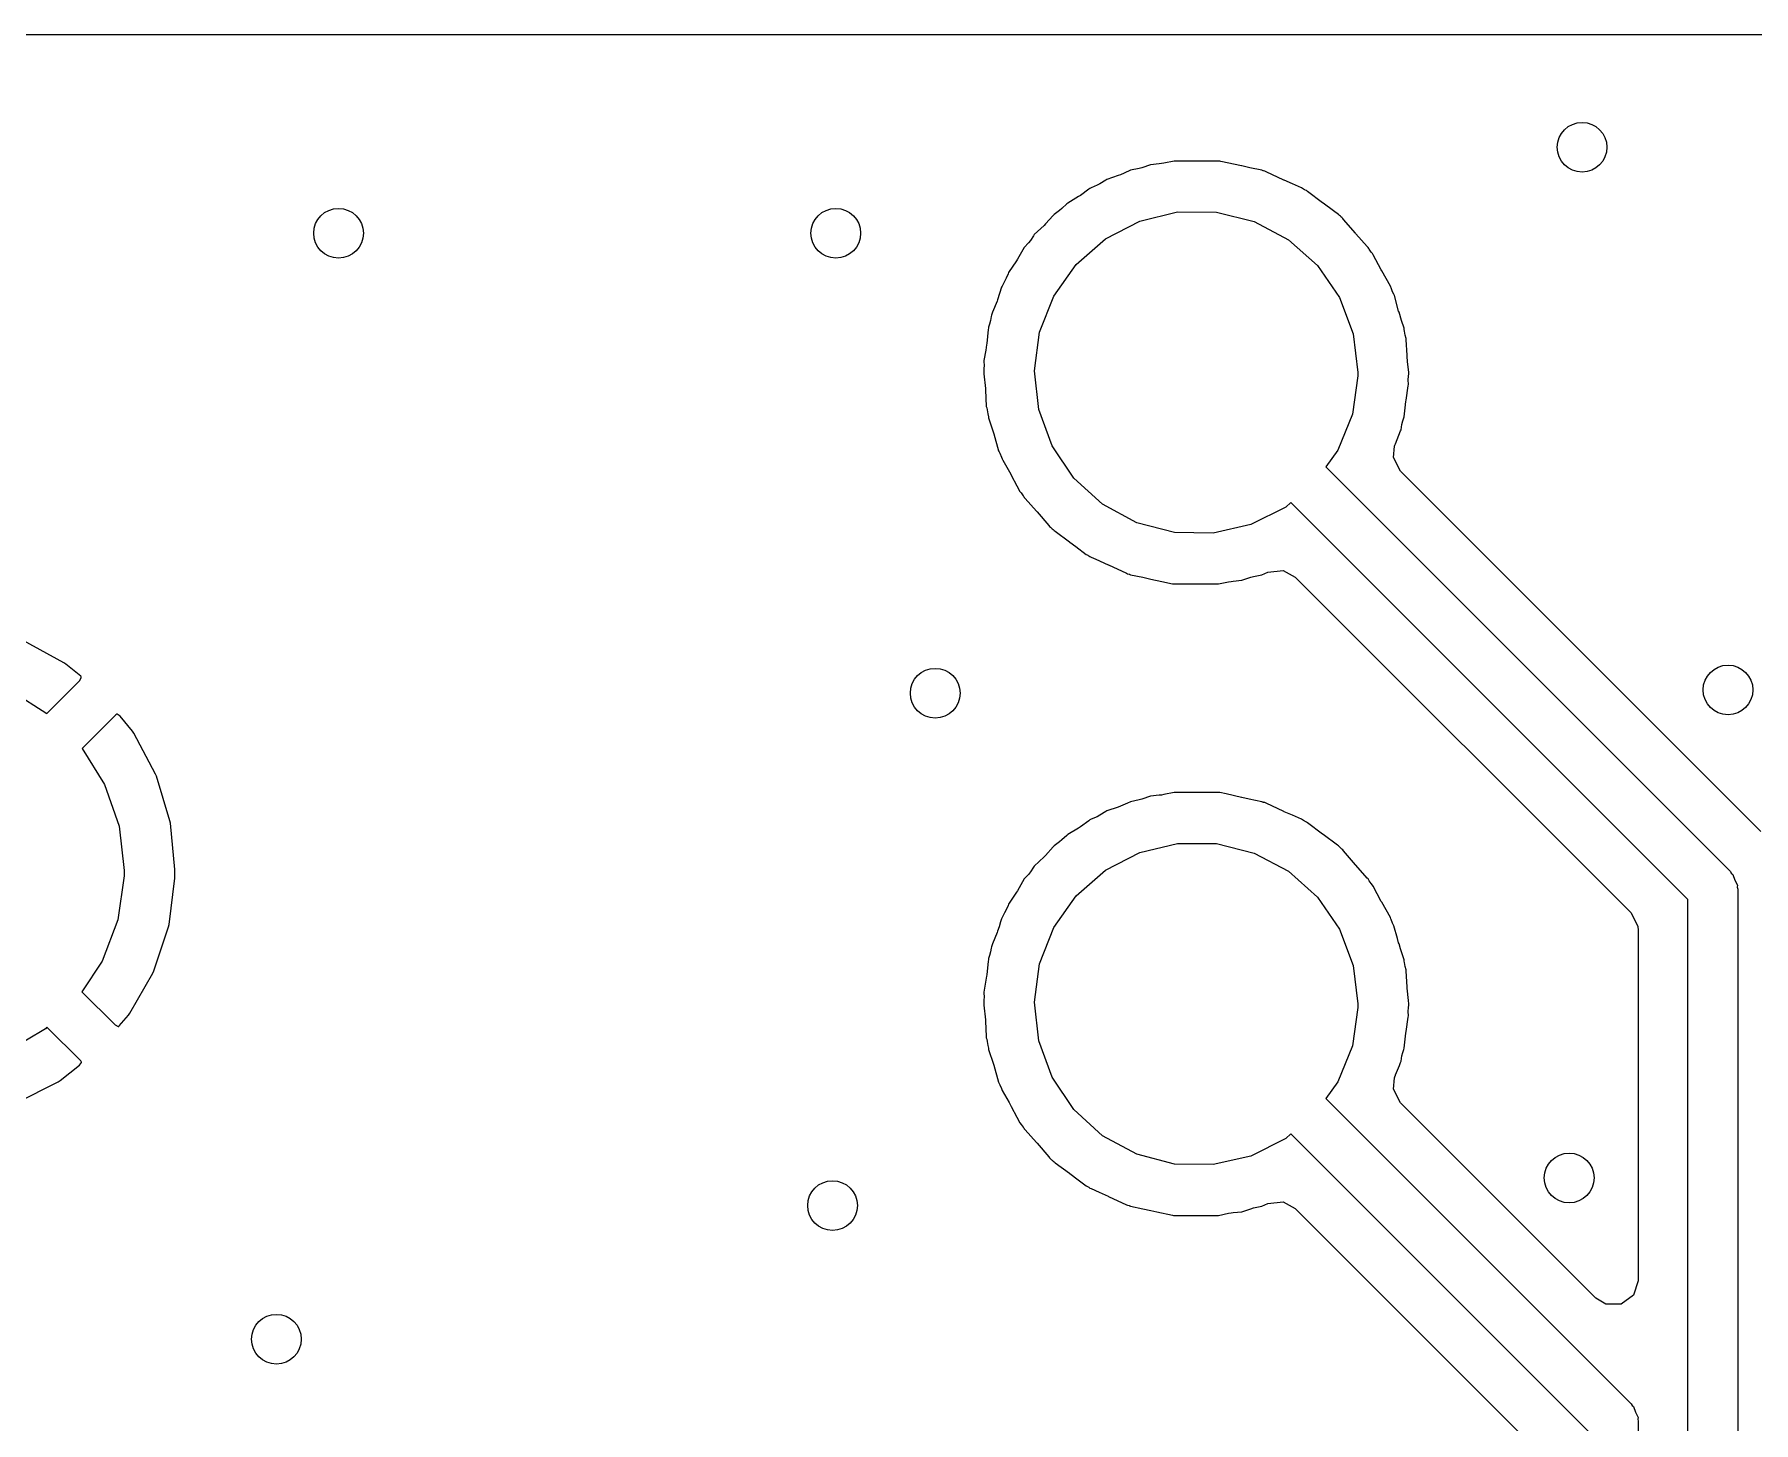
# Model space of a CAD drawing. Extents: x 100.2 to 143.8, y -109.8 to -50.2.
# Drawn here: x 115.78 to 122.69, y -55.78 to -50.2 of the extents above; entities that cross this region are included whole.
import ezdxf

# ---------------------------------------------------------------- set-up
doc = ezdxf.new("R2010")
doc.units = 0
doc.layers.add('BLACK', color=7, linetype='CONTINUOUS')

msp = doc.modelspace()

# ---------------------------------------------------------------- linework, layer by layer
at = {"layer": 'BLACK', "linetype": 'CONTINUOUS'}
for p, q in [((103.53, -50.2), (140.486, -50.2)), ((120.16, -50.758), (120.145, -50.7648)), ((120.186, -50.7467), (120.16, -50.758)), ((120.22, -50.7395), (120.186, -50.7467)), ((120.231, -50.7365), (120.22, -50.7395)), ((120.266, -50.7244), (120.231, -50.7365)), ((120.301, -50.7207), (120.266, -50.7244)), ((120.31, -50.7196), (120.301, -50.7207)), ((120.32, -50.7181), (120.31, -50.7196)), ((120.361, -50.7095), (120.32, -50.7181)), ((120.54, -50.7095), (120.361, -50.7095)), ((120.541, -50.7096), (120.54, -50.7095)), ((120.545, -50.7098), (120.541, -50.7096)), ((120.541, -50.7096), (120.541, -50.7096)), ((120.541, -50.7096), (120.541, -50.7096)), ((120.549, -50.7107), (120.545, -50.7098)), ((120.632, -50.7291), (120.549, -50.7107)), ((120.549, -50.7107), (120.549, -50.7107)), ((120.633, -50.7293), (120.632, -50.7291)), ((120.665, -50.7362), (120.633, -50.7293)), ((120.714, -50.7467), (120.665, -50.7362)), ((120.717, -50.748), (120.714, -50.7467)), ((120.719, -50.7486), (120.717, -50.748)), ((120.72, -50.749), (120.719, -50.7486)), ((120.726, -50.7501), (120.72, -50.749)), ((120.731, -50.7524), (120.726, -50.7501)), ((120.803, -50.7859), (120.731, -50.7524)), ((120.731, -50.7524), (120.731, -50.7524)), ((120.018, -50.8224), (119.984, -50.8475)), ((120.022, -50.8194), (120.018, -50.8224)), ((120.027, -50.8173), (120.022, -50.8194)), ((120.051, -50.8067), (120.027, -50.8173)), ((120.027, -50.8173), (120.027, -50.8173)), ((120.062, -50.8011), (120.051, -50.8067)), ((120.087, -50.7861), (120.062, -50.8011)), ((120.091, -50.7834), (120.087, -50.7861)), ((120.087, -50.7861), (120.087, -50.7861)), ((120.136, -50.7682), (120.091, -50.7834)), ((120.145, -50.7648), (120.136, -50.7682)), ((120.804, -50.7867), (120.803, -50.7859)), ((120.837, -50.8011), (120.804, -50.7867)), ((120.873, -50.8173), (120.837, -50.8011)), ((120.878, -50.8194), (120.873, -50.8173)), ((120.873, -50.8173), (120.873, -50.8173)), ((120.882, -50.8224), (120.878, -50.8194)), ((120.882, -50.8227), (120.882, -50.8224)), ((120.887, -50.8253), (120.882, -50.8227)), ((120.888, -50.826), (120.887, -50.8253)), ((120.893, -50.8282), (120.888, -50.826)), ((120.897, -50.8315), (120.893, -50.8282)), ((119.929, -50.8822), (119.91, -50.8999)), ((119.933, -50.8786), (119.929, -50.8822)), ((119.929, -50.8822), (119.929, -50.8822)), ((119.977, -50.8523), (119.933, -50.8786)), ((119.984, -50.8475), (119.977, -50.8523)), ((120.958, -50.8776), (120.897, -50.8315)), ((120.96, -50.879), (120.958, -50.8776)), ((121.002, -50.9101), (120.96, -50.879)), ((119.844, -50.9625), (119.838, -50.9682)), ((119.874, -50.9283), (119.844, -50.9625)), ((119.878, -50.9245), (119.874, -50.9283)), ((119.874, -50.9283), (119.874, -50.9283)), ((119.9, -50.9081), (119.878, -50.9245)), ((119.91, -50.8999), (119.9, -50.9081)), ((120.085, -51.0224), (120.223, -50.9508)), ((120.223, -50.9508), (120.375, -50.9143)), ((120.375, -50.9143), (120.531, -50.9151)), ((120.531, -50.9151), (120.683, -50.9532)), ((120.683, -50.9532), (120.821, -51.0263)), ((121.022, -50.9245), (121.002, -50.9101)), ((121.026, -50.9283), (121.022, -50.9245)), ((121.03, -50.9318), (121.026, -50.9283)), ((121.032, -50.9335), (121.03, -50.9316)), ((121.03, -50.9316), (121.03, -50.9318)), ((121.036, -50.9372), (121.032, -50.9335)), ((121.032, -50.9335), (121.032, -50.9335)), ((121.04, -50.9405), (121.036, -50.9372)), ((121.043, -50.9446), (121.04, -50.9405)), ((121.09, -50.9999), (121.043, -50.9446)), ((121.043, -50.9446), (121.043, -50.9446)), ((119.783, -51.0285), (119.775, -51.0391)), ((119.795, -51.01), (119.783, -51.0285)), ((119.798, -51.0055), (119.795, -51.01)), ((119.795, -51.01), (119.795, -51.01)), ((119.838, -50.9682), (119.798, -51.0055)), ((119.967, -51.1251), (120.085, -51.0224)), ((120.821, -51.0263), (120.938, -51.1301)), ((121.092, -51.0023), (121.09, -50.9999)), ((121.138, -51.0535), (121.092, -51.0023)), ((119.731, -51.1045), (119.727, -51.1106)), ((119.758, -51.0573), (119.731, -51.1045)), ((119.775, -51.0391), (119.758, -51.0573)), ((121.142, -51.0573), (121.138, -51.0535)), ((121.138, -51.0535), (121.138, -51.0535)), ((121.144, -51.0618), (121.142, -51.0573)), ((121.146, -51.0645), (121.144, -51.0618)), ((121.154, -51.0757), (121.146, -51.0645)), ((121.159, -51.0816), (121.154, -51.0757)), ((121.162, -51.0863), (121.159, -51.0816)), ((121.194, -51.1474), (121.162, -51.0863)), ((121.162, -51.0863), (121.162, -51.0863)), ((119.693, -51.1633), (119.686, -51.181)), ((119.695, -51.1584), (119.693, -51.1633)), ((119.693, -51.1633), (119.693, -51.1633)), ((119.727, -51.1106), (119.695, -51.1584)), ((119.877, -51.2528), (119.967, -51.1251)), ((120.938, -51.1301), (121.026, -51.2589)), ((121.196, -51.1508), (121.194, -51.1474)), ((121.231, -51.2122), (121.196, -51.1508)), ((119.667, -51.2171), (119.651, -51.2671)), ((119.669, -51.2122), (119.667, -51.2171)), ((119.667, -51.2171), (119.667, -51.2171)), ((119.679, -51.1938), (119.669, -51.2122)), ((119.686, -51.181), (119.679, -51.1938)), ((121.233, -51.2171), (121.231, -51.2122)), ((121.234, -51.2197), (121.233, -51.2171)), ((121.24, -51.2353), (121.234, -51.2197)), ((121.245, -51.2451), (121.24, -51.2353)), ((119.649, -51.2732), (119.631, -51.3179)), ((119.651, -51.2671), (119.649, -51.2732)), ((119.82, -51.3984), (119.877, -51.2528)), ((121.026, -51.2589), (121.081, -51.405)), ((121.247, -51.2502), (121.245, -51.2451)), ((121.264, -51.3136), (121.247, -51.2502)), ((119.615, -51.3773), (119.614, -51.3822)), ((119.619, -51.3652), (119.615, -51.3773)), ((119.615, -51.3773), (119.615, -51.3773)), ((119.623, -51.3507), (119.619, -51.3652)), ((119.625, -51.3352), (119.623, -51.3507)), ((119.626, -51.3299), (119.625, -51.3352)), ((119.631, -51.3179), (119.626, -51.3299)), ((121.266, -51.3179), (121.264, -51.3136)), ((121.276, -51.3507), (121.266, -51.3179)), ((121.286, -51.3822), (121.276, -51.3507)), ((119.606, -51.4487), (119.603, -51.4705)), ((119.607, -51.4429), (119.606, -51.4487)), ((119.613, -51.3874), (119.607, -51.4429)), ((119.614, -51.3822), (119.613, -51.3874)), ((119.8, -51.5532), (119.82, -51.3984)), ((121.081, -51.405), (121.1, -51.56)), ((121.287, -51.3874), (121.286, -51.3822)), ((121.288, -51.3934), (121.287, -51.3874)), ((121.291, -51.4093), (121.288, -51.3934)), ((121.295, -51.4232), (121.291, -51.4093)), ((121.295, -51.4286), (121.295, -51.4232)), ((121.298, -51.4909), (121.295, -51.4286)), ((121.295, -51.4286), (121.295, -51.4286)), ((119.603, -51.4705), (119.596, -51.5122)), ((119.596, -51.5122), (119.596, -51.5176)), ((119.596, -51.5176), (119.597, -51.53)), ((121.298, -51.496), (121.298, -51.4909)), ((121.3, -51.5152), (121.298, -51.496)), ((121.305, -51.56), (121.3, -51.5152)), ((119.596, -51.5455), (119.595, -51.56)), ((119.595, -51.56), (119.595, -51.5652)), ((119.595, -51.5652), (119.595, -51.5652)), ((119.595, -51.5652), (119.602, -51.624)), ((119.597, -51.53), (119.596, -51.5455)), ((119.817, -51.7084), (119.8, -51.5532)), ((121.1, -51.5736), (121.078, -51.7282)), ((121.1, -51.56), (121.1, -51.5736)), ((121.303, -51.59), (121.304, -51.5745)), ((121.304, -51.5745), (121.305, -51.5652)), ((121.305, -51.5652), (121.305, -51.56)), ((119.602, -51.624), (119.602, -51.6291)), ((119.602, -51.6291), (119.605, -51.6968)), ((121.294, -51.6713), (121.303, -51.613)), ((121.304, -51.6078), (121.303, -51.59)), ((121.303, -51.613), (121.304, -51.6078)), ((119.605, -51.6968), (119.607, -51.7019)), ((119.607, -51.7019), (119.607, -51.7019)), ((119.607, -51.7019), (119.609, -51.7107)), ((119.609, -51.7107), (119.612, -51.7266)), ((119.612, -51.7266), (119.614, -51.7378)), ((119.871, -51.8551), (119.817, -51.7084)), ((121.286, -51.7378), (121.29, -51.7019)), ((121.29, -51.7019), (121.293, -51.6771)), ((121.293, -51.6771), (121.294, -51.6713)), ((119.614, -51.7378), (119.615, -51.7427)), ((119.615, -51.7427), (119.634, -51.8021)), ((121.078, -51.7282), (121.02, -51.8731)), ((121.251, -51.8468), (121.272, -51.795)), ((121.272, -51.795), (121.274, -51.7901)), ((121.272, -51.795), (121.272, -51.795)), ((121.274, -51.7901), (121.277, -51.7693)), ((121.277, -51.7693), (121.281, -51.7549)), ((121.281, -51.7549), (121.285, -51.7427)), ((121.285, -51.7427), (121.286, -51.7378)), ((121.285, -51.7427), (121.285, -51.7427)), ((119.634, -51.8021), (119.636, -51.8064)), ((119.636, -51.8064), (119.655, -51.8749)), ((119.958, -51.9847), (119.871, -51.8551)), ((121.244, -51.9026), (121.248, -51.8565)), ((121.248, -51.8565), (121.249, -51.8529)), ((121.249, -51.8529), (121.251, -51.8468)), ((119.655, -51.8749), (119.657, -51.8797)), ((119.657, -51.8797), (119.66, -51.8847)), ((119.66, -51.8847), (119.666, -51.9003)), ((119.666, -51.9003), (119.669, -51.9078)), ((119.669, -51.9078), (119.672, -51.9132)), ((119.672, -51.9132), (119.704, -51.9692)), ((121.02, -51.8731), (120.971, -51.9401)), ((121.272, -51.9571), (121.244, -51.9026)), ((119.704, -51.9692), (119.706, -51.9726)), ((119.706, -51.9726), (119.729, -52.0155)), ((120.073, -52.0898), (119.958, -51.9847)), ((120.971, -51.9401), (122.599, -53.5673)), ((122.001, -52.6865), (121.272, -51.9571)), ((119.729, -52.0155), (119.741, -52.0384)), ((119.741, -52.0384), (119.746, -52.0443)), ((119.746, -52.0443), (119.754, -52.0555)), ((119.754, -52.0555), (119.756, -52.0582)), ((119.756, -52.0582), (119.758, -52.0627)), ((119.758, -52.0627), (119.762, -52.0665)), ((119.762, -52.0665), (119.762, -52.0665)), ((119.762, -52.0665), (119.808, -52.1177)), ((119.808, -52.1177), (119.81, -52.1201)), ((119.81, -52.1201), (119.857, -52.1754)), ((120.211, -52.1644), (120.073, -52.0898)), ((120.81, -52.1014), (120.67, -52.1716)), ((120.831, -52.0828), (120.81, -52.1014)), ((122.428, -53.6794), (120.831, -52.0828)), ((119.857, -52.1754), (119.857, -52.1754)), ((119.857, -52.1754), (119.86, -52.1795)), ((119.86, -52.1795), (119.864, -52.1828)), ((119.864, -52.1828), (119.868, -52.1865)), ((119.868, -52.1865), (119.868, -52.1865)), ((119.868, -52.1865), (119.87, -52.1884)), ((119.87, -52.1884), (119.87, -52.1882)), ((119.87, -52.1882), (119.874, -52.1917)), ((119.874, -52.1917), (119.878, -52.1955)), ((119.878, -52.1955), (119.882, -52.1986)), ((119.882, -52.1986), (119.882, -52.1986)), ((119.882, -52.1986), (119.94, -52.241)), ((120.362, -52.204), (120.211, -52.1644)), ((120.518, -52.2064), (120.362, -52.204)), ((120.67, -52.1716), (120.518, -52.2064)), ((119.94, -52.241), (119.942, -52.2424)), ((119.942, -52.2424), (119.966, -52.2605)), ((119.966, -52.2605), (120.007, -52.2918)), ((120.007, -52.2918), (120.012, -52.294)), ((120.012, -52.294), (120.013, -52.2947)), ((120.013, -52.2947), (120.018, -52.2973)), ((120.018, -52.2973), (120.018, -52.2976)), ((120.018, -52.2976), (120.022, -52.3006)), ((120.022, -52.3006), (120.027, -52.3027)), ((120.027, -52.3027), (120.027, -52.3027)), ((120.027, -52.3027), (120.046, -52.3111)), ((120.046, -52.3111), (120.096, -52.3333)), ((120.096, -52.3333), (120.097, -52.3341)), ((120.097, -52.3341), (120.169, -52.3676)), ((120.169, -52.3676), (120.169, -52.3676)), ((120.169, -52.3676), (120.174, -52.3699)), ((120.174, -52.3699), (120.18, -52.371)), ((120.18, -52.371), (120.181, -52.3715)), ((120.181, -52.3715), (120.183, -52.372)), ((120.183, -52.372), (120.186, -52.3733)), ((120.186, -52.3733), (120.235, -52.3838)), ((120.235, -52.3838), (120.267, -52.3907)), ((120.267, -52.3907), (120.268, -52.3909)), ((120.268, -52.3909), (120.311, -52.4004)), ((120.311, -52.4004), (120.355, -52.4102)), ((120.355, -52.4102), (120.359, -52.4104)), ((120.359, -52.4104), (120.359, -52.4104)), ((120.359, -52.4104), (120.359, -52.4104)), ((120.359, -52.4104), (120.36, -52.4105)), ((120.36, -52.4105), (120.539, -52.4105)), ((120.539, -52.4105), (120.58, -52.4019)), ((120.58, -52.4019), (120.59, -52.4004)), ((120.59, -52.4004), (120.599, -52.3993)), ((120.599, -52.3993), (120.634, -52.3956)), ((120.634, -52.3956), (120.669, -52.3835)), ((120.669, -52.3835), (120.68, -52.3805)), ((120.68, -52.3805), (120.714, -52.3733)), ((120.714, -52.3733), (120.738, -52.3628)), ((120.738, -52.3628), (120.799, -52.3564)), ((120.799, -52.3564), (120.848, -52.3832)), ((120.848, -52.3832), (122.199, -53.7335)), ((115.895, -52.7272), (115.731, -52.6385)), ((122.721, -53.4062), (122.001, -52.6865)), ((115.903, -52.7326), (115.895, -52.7272)), ((115.963, -52.7818), (115.903, -52.7326)), ((115.827, -52.9316), (115.959, -52.7993)), ((115.959, -52.7993), (115.965, -52.7875)), ((115.965, -52.7847), (115.963, -52.7818)), ((115.965, -52.7875), (115.965, -52.7847)), ((115.688, -52.8435), (115.827, -52.9316)), ((116.104, -52.937), (115.969, -53.0727)), ((116.108, -52.9348), (116.104, -52.937)), ((116.11, -52.9346), (116.108, -52.9348)), ((116.122, -52.9418), (116.11, -52.9346)), ((116.171, -53.0027), (116.122, -52.9418)), ((116.177, -53.0108), (116.171, -53.0027)), ((116.264, -53.1754), (116.177, -53.0108)), ((115.969, -53.0727), (116.059, -53.2169)), ((116.268, -53.1843), (116.264, -53.1754)), ((116.059, -53.2169), (116.118, -53.3853)), ((116.322, -53.3628), (116.268, -53.1843)), ((120.136, -53.3082), (120.091, -53.3234)), ((120.145, -53.3048), (120.136, -53.3082)), ((120.173, -53.2924), (120.145, -53.3048)), ((120.186, -53.2867), (120.173, -53.2924)), ((120.22, -53.2795), (120.186, -53.2867)), ((120.231, -53.2765), (120.22, -53.2795)), ((120.266, -53.2644), (120.231, -53.2765)), ((120.301, -53.2607), (120.266, -53.2644)), ((120.31, -53.2596), (120.301, -53.2607)), ((120.32, -53.2581), (120.31, -53.2596)), ((120.361, -53.2495), (120.32, -53.2581)), ((120.54, -53.2495), (120.361, -53.2495)), ((120.541, -53.2496), (120.54, -53.2495)), ((120.545, -53.2498), (120.541, -53.2496)), ((120.541, -53.2496), (120.541, -53.2496)), ((120.541, -53.2496), (120.541, -53.2496)), ((120.57, -53.2553), (120.545, -53.2498)), ((120.632, -53.2691), (120.57, -53.2553)), ((120.633, -53.2693), (120.632, -53.2691)), ((120.663, -53.2758), (120.633, -53.2693)), ((120.714, -53.2867), (120.663, -53.2758)), ((120.717, -53.288), (120.714, -53.2867)), ((120.719, -53.2886), (120.717, -53.288)), ((120.72, -53.289), (120.719, -53.2886)), ((120.726, -53.2901), (120.72, -53.289)), ((120.731, -53.2924), (120.726, -53.2901)), ((120.803, -53.3259), (120.731, -53.2924)), ((120.731, -53.2924), (120.731, -53.2924)), ((116.118, -53.3853), (116.137, -53.5626)), ((116.324, -53.3722), (116.322, -53.3628)), ((116.342, -53.5598), (116.324, -53.3722)), ((119.984, -53.3875), (119.977, -53.3923)), ((120.018, -53.3629), (119.984, -53.3875)), ((120.022, -53.3594), (120.018, -53.3629)), ((120.027, -53.3573), (120.022, -53.3594)), ((120.051, -53.3467), (120.027, -53.3573)), ((120.027, -53.3573), (120.027, -53.3573)), ((120.062, -53.3411), (120.051, -53.3467)), ((120.087, -53.3261), (120.062, -53.3411)), ((120.091, -53.3234), (120.087, -53.3261)), ((120.087, -53.3261), (120.087, -53.3261)), ((120.804, -53.3267), (120.803, -53.3259)), ((120.837, -53.3411), (120.804, -53.3267)), ((120.873, -53.3573), (120.837, -53.3411)), ((120.878, -53.3594), (120.873, -53.3573)), ((120.873, -53.3573), (120.873, -53.3573)), ((120.882, -53.3624), (120.878, -53.3594)), ((120.882, -53.3627), (120.882, -53.3624)), ((120.887, -53.3653), (120.882, -53.3627)), ((120.888, -53.366), (120.887, -53.3653)), ((120.893, -53.3682), (120.888, -53.366)), ((120.897, -53.3715), (120.893, -53.3682)), ((120.958, -53.4176), (120.897, -53.3715)), ((119.9, -53.4481), (119.878, -53.4645)), ((119.91, -53.4399), (119.9, -53.4481)), ((119.929, -53.4222), (119.91, -53.4399)), ((119.933, -53.4186), (119.929, -53.4222)), ((119.929, -53.4222), (119.929, -53.4222)), ((119.977, -53.3923), (119.933, -53.4186)), ((120.223, -53.4908), (120.375, -53.4543)), ((120.375, -53.4543), (120.531, -53.4551)), ((120.531, -53.4551), (120.683, -53.4932)), ((120.96, -53.419), (120.958, -53.4176)), ((121.018, -53.4614), (120.96, -53.419)), ((119.838, -53.5082), (119.798, -53.5455)), ((119.844, -53.5025), (119.838, -53.5082)), ((119.874, -53.4683), (119.844, -53.5025)), ((119.878, -53.4645), (119.874, -53.4683)), ((119.874, -53.4683), (119.874, -53.4683)), ((120.085, -53.5624), (120.223, -53.4908)), ((120.683, -53.4932), (120.821, -53.5663)), ((121.022, -53.4645), (121.018, -53.4614)), ((121.026, -53.4683), (121.022, -53.4645)), ((121.03, -53.4718), (121.026, -53.4683)), ((121.032, -53.4735), (121.03, -53.4716)), ((121.03, -53.4716), (121.03, -53.4718)), ((121.036, -53.4772), (121.032, -53.4735)), ((121.032, -53.4735), (121.032, -53.4735)), ((121.04, -53.4805), (121.036, -53.4772)), ((121.043, -53.4846), (121.04, -53.4805)), ((121.09, -53.5399), (121.043, -53.4846)), ((121.043, -53.4846), (121.043, -53.4846)), ((116.137, -53.5849), (116.112, -53.7615)), ((116.137, -53.5626), (116.137, -53.5849)), ((116.318, -53.7804), (116.342, -53.5934)), ((116.342, -53.5653), (116.342, -53.5598)), ((116.342, -53.5878), (116.342, -53.5653)), ((116.342, -53.5934), (116.342, -53.5878)), ((119.775, -53.5791), (119.758, -53.5973)), ((119.783, -53.5685), (119.775, -53.5791)), ((119.795, -53.55), (119.783, -53.5685)), ((119.798, -53.5455), (119.795, -53.55)), ((119.795, -53.55), (119.795, -53.55)), ((119.967, -53.6651), (120.085, -53.5624)), ((120.821, -53.5663), (120.938, -53.6701)), ((121.092, -53.5423), (121.09, -53.5399)), ((121.138, -53.5935), (121.092, -53.5423)), ((121.142, -53.5973), (121.138, -53.5935)), ((121.138, -53.5935), (121.138, -53.5935)), ((122.599, -53.5673), (122.602, -53.5745)), ((122.602, -53.5745), (122.609, -53.5792)), ((122.609, -53.5792), (122.616, -53.6015)), ((119.727, -53.6506), (119.695, -53.6984)), ((119.731, -53.6445), (119.727, -53.6506)), ((119.758, -53.5973), (119.731, -53.6445)), ((121.144, -53.6018), (121.142, -53.5973)), ((121.146, -53.6045), (121.144, -53.6018)), ((121.154, -53.6157), (121.146, -53.6045)), ((121.159, -53.6216), (121.154, -53.6157)), ((121.162, -53.6263), (121.159, -53.6216)), ((121.194, -53.6874), (121.162, -53.6263)), ((121.162, -53.6263), (121.162, -53.6263)), ((122.616, -53.6015), (122.627, -53.6224)), ((122.627, -53.6224), (122.626, -53.6303)), ((122.626, -53.6303), (122.628, -53.638)), ((122.628, -53.638), (122.628, -62.1096)), ((119.686, -53.721), (119.679, -53.7338)), ((119.693, -53.7033), (119.686, -53.721)), ((119.695, -53.6984), (119.693, -53.7033)), ((119.693, -53.7033), (119.693, -53.7033)), ((119.877, -53.7928), (119.967, -53.6651)), ((120.938, -53.6701), (121.026, -53.7989)), ((121.196, -53.6908), (121.194, -53.6874)), ((121.231, -53.7522), (121.196, -53.6908)), ((122.428, -62.151), (122.428, -53.6794)), ((116.112, -53.7615), (116.049, -53.9282)), ((116.257, -53.9667), (116.316, -53.7898)), ((116.316, -53.7898), (116.318, -53.7804)), ((119.657, -53.7898), (119.651, -53.8071)), ((119.663, -53.7698), (119.657, -53.7898)), ((119.667, -53.7571), (119.663, -53.7698)), ((119.669, -53.7522), (119.667, -53.7571)), ((119.667, -53.7571), (119.667, -53.7571)), ((119.672, -53.7468), (119.669, -53.7522)), ((119.679, -53.7338), (119.672, -53.7468)), ((119.82, -53.9384), (119.877, -53.7928)), ((121.026, -53.7989), (121.081, -53.945)), ((121.233, -53.7571), (121.231, -53.7522)), ((121.234, -53.7597), (121.233, -53.7571)), ((121.24, -53.7753), (121.234, -53.7597)), ((121.245, -53.7851), (121.24, -53.7753)), ((121.26, -53.8362), (121.245, -53.7851)), ((122.199, -53.7335), (122.226, -53.788)), ((122.226, -53.788), (122.228, -53.8035)), ((119.626, -53.8699), (119.625, -53.8752)), ((119.631, -53.8579), (119.626, -53.8699)), ((119.649, -53.8132), (119.631, -53.8579)), ((119.651, -53.8071), (119.649, -53.8132)), ((121.264, -53.8536), (121.26, -53.8362)), ((121.266, -53.8579), (121.264, -53.8536)), ((121.272, -53.8788), (121.266, -53.8579)), ((122.228, -53.8035), (122.228, -55.2135)), ((116.049, -53.9282), (115.967, -54.0511)), ((119.613, -53.9274), (119.607, -53.9829)), ((119.614, -53.9222), (119.613, -53.9274)), ((119.615, -53.9173), (119.614, -53.9222)), ((119.619, -53.9052), (119.615, -53.9173)), ((119.615, -53.9173), (119.615, -53.9173)), ((119.623, -53.8907), (119.619, -53.9052)), ((119.625, -53.8752), (119.623, -53.8907)), ((119.8, -54.0932), (119.82, -53.9384)), ((121.286, -53.9222), (121.272, -53.8788)), ((121.287, -53.9274), (121.286, -53.9222)), ((121.288, -53.9334), (121.287, -53.9274)), ((121.291, -53.9493), (121.288, -53.9334)), ((116.161, -54.1376), (116.253, -53.9755)), ((116.253, -53.9755), (116.257, -53.9667)), ((119.604, -54.0046), (119.596, -54.0522)), ((119.606, -53.9887), (119.604, -54.0046)), ((119.607, -53.9829), (119.606, -53.9887)), ((121.081, -53.945), (121.1, -54.1)), ((121.295, -53.9632), (121.291, -53.9493)), ((121.295, -53.9686), (121.295, -53.9632)), ((121.298, -54.0309), (121.295, -53.9686)), ((121.295, -53.9686), (121.295, -53.9686)), ((115.967, -54.0511), (116.101, -54.1846)), ((119.596, -54.0522), (119.596, -54.0576)), ((119.596, -54.0576), (119.597, -54.07)), ((119.597, -54.07), (119.596, -54.0855)), ((121.298, -54.036), (121.298, -54.0309)), ((121.304, -54.0855), (121.298, -54.036)), ((116.118, -54.1884), (116.155, -54.1455)), ((116.155, -54.1455), (116.161, -54.1376)), ((119.596, -54.0855), (119.595, -54.1)), ((119.595, -54.1), (119.595, -54.1052)), ((119.595, -54.1052), (119.595, -54.1052)), ((119.595, -54.1052), (119.602, -54.164)), ((119.817, -54.2484), (119.8, -54.0932)), ((121.1, -54.1136), (121.078, -54.2682)), ((121.1, -54.1), (121.1, -54.1136)), ((121.303, -54.13), (121.304, -54.1145)), ((121.304, -54.1478), (121.303, -54.13)), ((121.303, -54.153), (121.304, -54.1478)), ((121.305, -54.1), (121.304, -54.0855)), ((121.304, -54.1145), (121.305, -54.1052)), ((121.305, -54.1052), (121.305, -54.1)), ((115.821, -54.1998), (115.668, -54.2911)), ((115.827, -54.1939), (115.821, -54.1998)), ((115.963, -54.3294), (115.827, -54.1939)), ((116.101, -54.1846), (116.113, -54.1907)), ((116.113, -54.1907), (116.116, -54.1902)), ((116.116, -54.1902), (116.118, -54.1884)), ((119.602, -54.164), (119.602, -54.1691)), ((119.602, -54.1691), (119.605, -54.2306)), ((121.29, -54.2419), (121.293, -54.2171)), ((121.293, -54.2171), (121.294, -54.2113)), ((121.294, -54.2113), (121.303, -54.153)), ((119.605, -54.2306), (119.605, -54.2368)), ((119.605, -54.2368), (119.607, -54.2419)), ((119.607, -54.2419), (119.607, -54.2419)), ((119.607, -54.2419), (119.609, -54.2507)), ((119.609, -54.2507), (119.612, -54.2666)), ((119.612, -54.2666), (119.614, -54.2778)), ((119.614, -54.2778), (119.615, -54.2827)), ((119.615, -54.2827), (119.634, -54.3421)), ((119.871, -54.3951), (119.817, -54.2484)), ((121.078, -54.2682), (121.02, -54.4131)), ((121.281, -54.2949), (121.285, -54.2827)), ((121.285, -54.2827), (121.286, -54.2778)), ((121.285, -54.2827), (121.285, -54.2827)), ((121.286, -54.2778), (121.29, -54.2419)), ((115.88, -54.408), (115.958, -54.3467)), ((115.958, -54.3467), (115.966, -54.3356)), ((115.966, -54.3336), (115.963, -54.3294)), ((115.966, -54.3356), (115.966, -54.3336)), ((119.634, -54.3421), (119.636, -54.3464)), ((119.636, -54.3464), (119.655, -54.4149)), ((121.252, -54.3853), (121.267, -54.3478)), ((121.267, -54.3478), (121.272, -54.335)), ((121.272, -54.335), (121.274, -54.3301)), ((121.272, -54.335), (121.272, -54.335)), ((121.274, -54.3301), (121.277, -54.3093)), ((121.277, -54.3093), (121.281, -54.2949)), ((115.705, -54.4972), (115.872, -54.4132)), ((115.872, -54.4132), (115.88, -54.408)), ((119.655, -54.4149), (119.659, -54.4227)), ((119.659, -54.4227), (119.66, -54.4247)), ((119.66, -54.4247), (119.666, -54.4403)), ((119.958, -54.5247), (119.871, -54.3951)), ((121.02, -54.4131), (120.971, -54.4801)), ((121.244, -54.4426), (121.248, -54.3965)), ((121.248, -54.3965), (121.249, -54.3929)), ((121.249, -54.3929), (121.251, -54.3868)), ((121.251, -54.3868), (121.252, -54.3853)), ((119.666, -54.4403), (119.669, -54.4478)), ((119.669, -54.4478), (119.697, -54.4967)), ((120.971, -54.4801), (122.199, -55.7078)), ((121.272, -54.4971), (121.244, -54.4426)), ((119.697, -54.4967), (119.704, -54.5092)), ((119.704, -54.5092), (119.706, -54.5126)), ((119.706, -54.5126), (119.729, -54.5555)), ((119.729, -54.5555), (119.741, -54.5784)), ((120.073, -54.6298), (119.958, -54.5247)), ((122.058, -55.2835), (121.272, -54.4971)), ((119.741, -54.5784), (119.746, -54.5843)), ((119.746, -54.5843), (119.754, -54.5955)), ((119.754, -54.5955), (119.756, -54.5982)), ((119.756, -54.5982), (119.758, -54.6027)), ((119.758, -54.6027), (119.762, -54.6065)), ((119.762, -54.6065), (119.762, -54.6065)), ((119.762, -54.6065), (119.808, -54.6577)), ((120.211, -54.7044), (120.073, -54.6298)), ((120.831, -54.6228), (120.81, -54.6414)), ((122.028, -55.8199), (120.831, -54.6228)), ((119.808, -54.6577), (119.81, -54.6601)), ((119.81, -54.6601), (119.857, -54.7154)), ((120.81, -54.6414), (120.67, -54.7116)), ((119.857, -54.7154), (119.857, -54.7154)), ((119.857, -54.7154), (119.86, -54.7195)), ((119.86, -54.7195), (119.864, -54.7228)), ((119.864, -54.7228), (119.868, -54.7265)), ((119.868, -54.7265), (119.868, -54.7265)), ((119.868, -54.7265), (119.87, -54.7284)), ((119.87, -54.7284), (119.87, -54.7282)), ((119.87, -54.7282), (119.874, -54.7317)), ((119.874, -54.7317), (119.878, -54.7355)), ((119.878, -54.7355), (119.882, -54.7386)), ((119.882, -54.7386), (119.882, -54.7386)), ((119.882, -54.7386), (119.94, -54.781)), ((120.362, -54.744), (120.211, -54.7044)), ((120.518, -54.7464), (120.362, -54.744)), ((120.67, -54.7116), (120.518, -54.7464)), ((119.94, -54.781), (119.942, -54.7824)), ((119.942, -54.7824), (119.975, -54.8077)), ((119.975, -54.8077), (120.007, -54.8318)), ((120.007, -54.8318), (120.012, -54.834)), ((120.012, -54.834), (120.013, -54.8347)), ((120.013, -54.8347), (120.018, -54.8373)), ((120.018, -54.8373), (120.018, -54.8376)), ((120.018, -54.8376), (120.022, -54.8406)), ((120.022, -54.8406), (120.027, -54.8427)), ((120.027, -54.8427), (120.027, -54.8427)), ((120.027, -54.8427), (120.059, -54.8568)), ((120.059, -54.8568), (120.096, -54.8733)), ((120.096, -54.8733), (120.097, -54.8741)), ((120.097, -54.8741), (120.169, -54.9076)), ((120.169, -54.9076), (120.169, -54.9076)), ((120.169, -54.9076), (120.174, -54.9099)), ((120.714, -54.9133), (120.738, -54.9028)), ((120.738, -54.9028), (120.799, -54.8964)), ((120.799, -54.8964), (120.848, -54.9232)), ((120.174, -54.9099), (120.18, -54.911)), ((120.18, -54.911), (120.181, -54.9115)), ((120.181, -54.9115), (120.183, -54.912)), ((120.183, -54.912), (120.186, -54.9133)), ((120.186, -54.9133), (120.235, -54.9238)), ((120.235, -54.9238), (120.267, -54.9307)), ((120.267, -54.9307), (120.268, -54.9309)), ((120.268, -54.9309), (120.292, -54.9361)), ((120.292, -54.9361), (120.355, -54.9502)), ((120.355, -54.9502), (120.359, -54.9504)), ((120.359, -54.9504), (120.359, -54.9504)), ((120.359, -54.9504), (120.359, -54.9504)), ((120.359, -54.9504), (120.36, -54.9505)), ((120.36, -54.9505), (120.539, -54.9505)), ((120.539, -54.9505), (120.58, -54.9419)), ((120.58, -54.9419), (120.59, -54.9404)), ((120.59, -54.9404), (120.599, -54.9393)), ((120.599, -54.9393), (120.634, -54.9356)), ((120.634, -54.9356), (120.669, -54.9235)), ((120.669, -54.9235), (120.68, -54.9205)), ((120.68, -54.9205), (120.714, -54.9133)), ((120.848, -54.9232), (121.799, -55.874)), ((122.228, -55.2135), (122.209, -55.2717)), ((122.098, -55.3077), (122.058, -55.2835)), ((122.159, -55.3077), (122.098, -55.3077)), ((122.209, -55.2717), (122.159, -55.3077)), ((122.199, -55.7078), (122.203, -55.715)), ((122.203, -55.715), (122.209, -55.7197)), ((122.209, -55.7197), (122.217, -55.742)), ((122.217, -55.742), (122.227, -55.7628)), ((122.227, -55.7628), (122.226, -55.7708)), ((122.226, -55.7708), (122.228, -55.7785)), ((122.228, -55.7785), (122.228, -62.2751))]:
    msp.add_line(p, q, dxfattribs=at)
at = {"layer": 'BLACK'}
for centre in [(122.002, -50.654), (117, -51), (119, -51), (119.4, -52.85), (122.589, -52.837), (121.95, -54.8), (118.987, -54.911), (116.75, -55.4485)]:
    msp.add_circle(centre, 0.1, dxfattribs=at)

doc.saveas('drawing.dxf')
